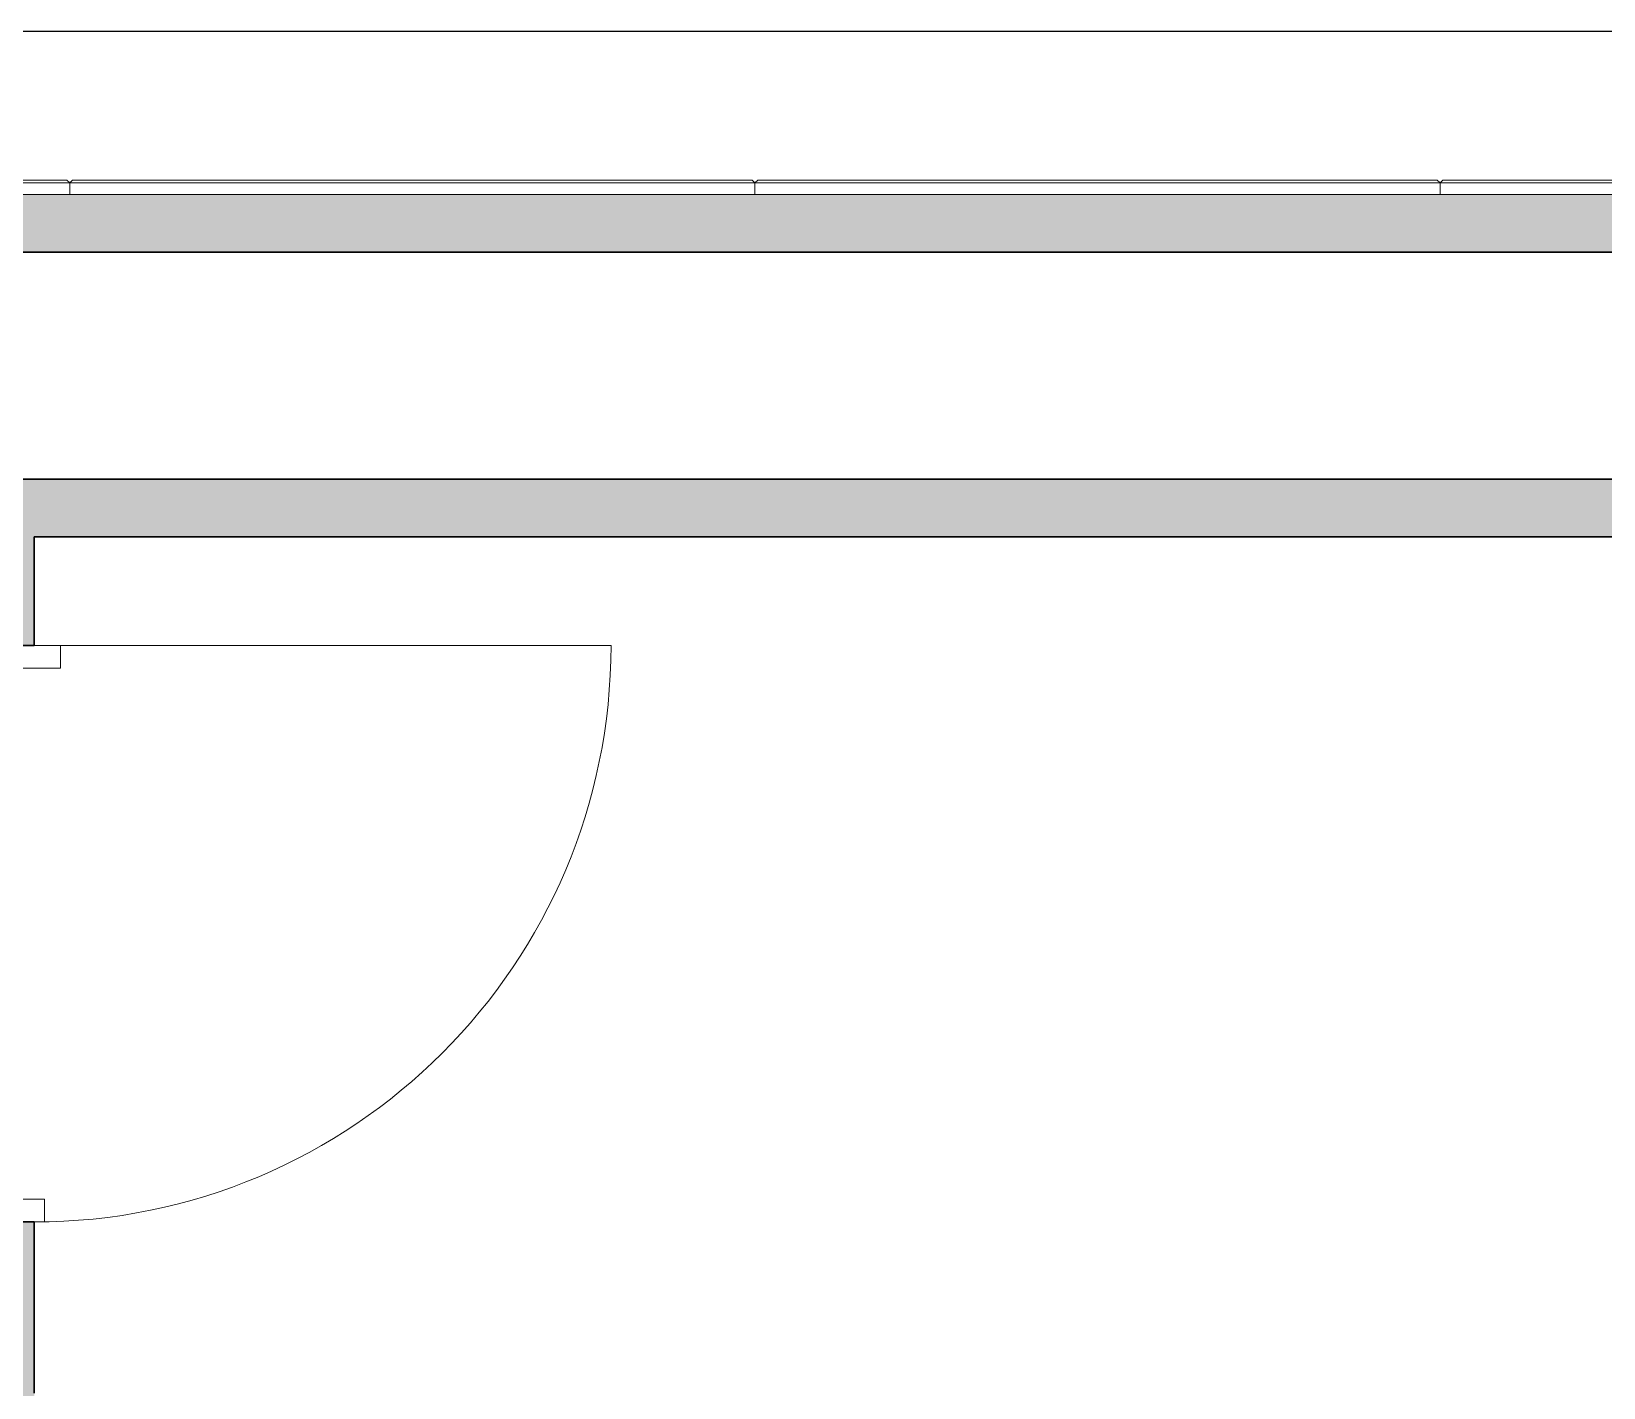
# Model space of a CAD drawing. Header units: millimetres. Extents: x 155927 to 295199, y -4084 to 97293.
# Drawn here: x 203908 to 206661, y 13618 to 15993 of the extents above; entities that cross this region are included whole.
import ezdxf

# ---------------------------------------------------------------- set-up
doc = ezdxf.new("R2010")
doc.units = ezdxf.units.MM
doc.header["$MEASUREMENT"] = 0
doc.layers.get('0').update_dxf_attribs({"linetype": 'CONTINUOUS'})
for name, color, linetype, lineweight in [('A-DOOR', 4, 'CONTINUOUS', 9), ('A-DOOR-FRAM', 4, 'CONTINUOUS', 18), ('A-GENM', 8, 'CONTINUOUS', 9), ('A-WALL-PATT', 7, 'CONTINUOUS', 9), ('I-WALL', 7, 'CONTINUOUS', 9)]:
    doc.layers.add(name, color=color, linetype=linetype, lineweight=lineweight)

msp = doc.modelspace()

# ---------------------------------------------------------------- hatches: boundary and pattern name
at = {"layer": 'A-WALL-PATT'}
for points in [[(218904.3, 15606.6), (219005.3, 15606.6), (219005.3, 15707.6), (201930.8, 15707.6), (201930.8, 15606.6), (217998.8, 15606.6)], [(203912.8, 15106.6), (203912.8, 15208.6), (201930.8, 15208.6), (201930.8, 15106.6), (203790.8, 15106.6)], [(210566.9, 15107.6), (218904.3, 15107.6), (218904.3, 15208.6), (203912.8, 15208.6), (203912.8, 15107.6), (209366.2, 15107.6)]]:
    msp.add_hatch(color=256, dxfattribs=at).paths.add_polyline_path(points, flags=0)
h = msp.add_hatch(color=256, dxfattribs=at)
h.paths.add_polyline_path([(203912.8, 13505.6), (203912.8, 13907.6), (203790.8, 13907.6), (203790.8, 13505.6)], flags=0)
h.paths.add_polyline_path([(203912.8, 14917.6), (203912.8, 15106.6), (203790.8, 15106.6), (203790.8, 14917.6)], flags=0)

# ---------------------------------------------------------------- linework, layer by layer
msp.add_line((216493.8, 15993), (203804.1, 15993))
at = {"layer": 'A-DOOR'}
msp.add_line((203912.8, 14917.6), (204922.8, 14917.6), dxfattribs=at)
msp.add_arc((203912.8, 14917.6), 1010, 270, 0, dxfattribs=at)
at = {"layer": 'A-DOOR-FRAM', "lineweight": 20}
for p, q in [((203912.8, 14917.6), (203958.8, 14917.6)), ((203958.8, 14917.6), (203958.8, 14877.6)), ((203958.8, 14877.6), (203772.8, 14877.6)), ((203772.8, 13947.6), (203930.8, 13947.6)), ((203930.8, 13947.6), (203930.8, 13907.6)), ((203930.8, 13907.6), (203912.8, 13907.6))]:
    msp.add_line(p, q, dxfattribs=at)
at = {"layer": 'A-GENM'}
for p, q in [((203974.8, 15727.6), (202774.8, 15727.6)), ((202779.8, 15732.6), (203969.8, 15732.6)), ((203969.8, 15732.6), (203974.8, 15727.6)), ((203974.8, 15727.6), (203979.8, 15732.6)), ((205174.8, 15727.6), (203974.8, 15727.6)), ((203974.8, 15727.6), (203974.8, 15707.6)), ((203974.8, 15707.6), (203974.8, 15727.6)), ((203979.8, 15732.6), (205169.8, 15732.6)), ((205169.8, 15732.6), (205174.8, 15727.6)), ((205174.8, 15727.6), (205179.8, 15732.6)), ((206374.8, 15727.6), (205174.8, 15727.6)), ((205174.8, 15727.6), (205174.8, 15707.6)), ((205174.8, 15707.6), (205174.8, 15727.6)), ((205179.8, 15732.6), (206369.8, 15732.6)), ((206369.8, 15732.6), (206374.8, 15727.6)), ((206374.8, 15727.6), (206379.8, 15732.6)), ((207574.8, 15727.6), (206374.8, 15727.6)), ((206374.8, 15727.6), (206374.8, 15707.6)), ((206374.8, 15707.6), (206374.8, 15727.6)), ((206379.8, 15732.6), (207569.8, 15732.6)), ((203974.8, 15707.6), (202774.8, 15707.6)), ((205174.8, 15707.6), (203974.8, 15707.6)), ((206374.8, 15707.6), (205174.8, 15707.6)), ((207574.8, 15707.6), (206374.8, 15707.6))]:
    msp.add_line(p, q, dxfattribs=at)
at = {"layer": 'I-WALL', "lineweight": 30}
for p, q in [((201930.8, 15606.6), (218904.3, 15606.6)), ((203912.8, 15208.6), (201930.8, 15208.6)), ((218904.3, 15208.6), (203912.8, 15208.6)), ((203912.8, 15106.6), (203912.8, 15107.6)), ((203912.8, 15107.6), (218904.3, 15107.6)), ((203912.8, 14917.6), (203912.8, 15106.6)), ((203790.8, 14917.6), (203912.8, 14917.6)), ((203912.8, 13907.6), (203790.8, 13907.6)), ((203912.8, 13607.6), (203912.8, 13907.6))]:
    msp.add_line(p, q, dxfattribs=at)

doc.saveas('drawing.dxf')
